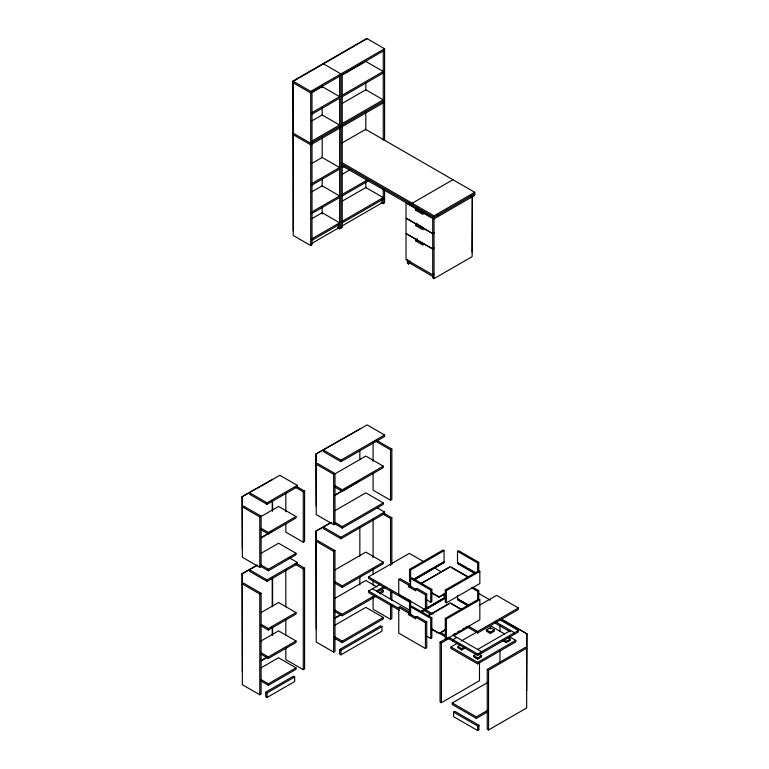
<?xml version="1.0" encoding="UTF-8"?>
<svg xmlns="http://www.w3.org/2000/svg" width="769" height="769" viewBox="0 0 769 769"><rect width="100%" height="100%" fill="white"/><g stroke="black" fill="none" stroke-linecap="round" stroke-linejoin="round"><path stroke-width="1.15" d="M293.239 230.94L292.874 81.101L366.755 38.45L384.577 48.735L384.577 140.525M367.121 38.661L293.239 81.312L293.239 235.477L310.695 245.551L312.003 244.802L312.003 144.034M292.874 81.101L310.695 91.386L384.577 48.735M384.577 50.245L310.695 92.905L293.239 82.831M311.945 92.511L322.182 86.609L339.629 96.683L312.003 112.639M342.234 75.026L365.813 61.414L383.26 71.488L342.253 95.173M312.003 114.148L339.629 98.192M342.253 96.683L383.26 73.007M311.945 120.896L322.182 114.985L339.629 125.059L312.003 141.015M342.234 103.411L365.813 89.8L383.26 99.874L342.253 123.549M384.577 100.624L310.695 143.284L292.874 132.999M384.577 102.142L310.695 144.793L293.239 134.719M342.253 142.861L365.669 129.346L474.742 192.317L474.742 195.345L434.024 218.857L341.407 165.383M311.945 163.384L322.182 157.472L339.629 167.546L312.003 183.503M312.003 185.012L339.629 169.065M342.253 167.546L344.301 166.364M311.945 191.76L322.182 185.858L339.629 195.932L312.003 211.888M342.234 174.284L350.433 169.545M342.253 194.422L367.88 179.619M312.003 213.398L339.629 197.441M342.253 195.932L368.909 180.542M311.945 218.636L322.182 212.725L339.629 222.799L312.003 238.755M342.234 201.151L365.813 187.53L383.26 197.614L342.253 221.289M312.003 240.264L339.629 224.308M342.253 222.799L383.26 199.123M311.714 243.456L338.322 228.085L338.322 224.692M341.965 225.99L381.953 202.901L381.953 198.364M337.581 227.662L339.629 228.845L342.253 227.336L342.253 126.577M381.213 202.468L383.26 203.66L384.577 202.901L384.577 189.703M452.931 179.725L412.203 203.237L412.203 204.746M432.716 233.459L406.022 218.06L406.022 202.939L415.731 208.543L415.731 210.225L417.038 209.466L432.716 218.348L432.716 233.459L434.024 232.709M434.024 248.07L432.716 248.829L406.022 233.42L406.022 218.309L415.731 223.914L415.731 225.596L417.038 224.836L432.716 233.718L434.024 232.959M341.561 162.451L434.024 215.829L474.742 192.317M474.742 193.826L434.024 217.339L341.407 163.874M434.024 274.1L432.716 274.86L406.022 259.451L406.022 233.67L415.731 239.274L415.731 240.957L417.038 240.197L423.277 243.802M415.731 240.957L423.008 245.157L423.008 243.475L432.716 249.079L434.024 248.329M407.33 259.643L407.33 263.229L408.647 263.988L410.704 262.796M472.128 252.107L472.493 196.316M432.716 249.079L432.716 277.878L434.024 278.638L472.128 256.635L472.128 196.528M242.341 548.845L241.975 496.745L272.591 479.491M316.222 506.194L315.857 454.085L359.844 429.112M241.975 496.745L279.858 475.29L297.315 485.364L297.315 486.873L267.064 504.339L249.608 494.265L249.608 492.756L267.064 502.83L297.315 485.364M315.857 454.085L367.121 424.911L384.577 434.985L384.577 436.494L340.946 461.688L323.489 451.614L323.489 450.096L340.946 460.179L384.577 434.985M261.095 516.182L243.648 506.108L242.341 506.858L259.787 516.941L261.095 516.182L261.095 566.561L259.787 567.32L242.341 557.246L242.341 496.957M295.065 487.094L303.274 491.833L304.582 491.074L304.582 541.453L303.274 542.212L285.818 532.138L285.818 523.737M334.976 473.531L317.53 463.447L316.222 464.207L333.669 474.281L334.976 473.531L334.976 523.91L333.669 524.66L316.222 514.586L316.222 454.296M261.152 516.489L278.551 506.444L296.007 516.518L296.007 518.027L268.371 533.984L261.181 529.831M335.053 473.819L365.813 456.065L383.26 466.139L383.26 467.648L342.253 491.324L335.063 487.181M375.137 440.954L390.537 449.846L391.844 449.096L391.844 499.475L390.537 500.225L373.08 490.151L373.08 473.358M261.181 528.322L268.371 532.475L296.007 516.518M335.063 485.672L342.253 489.815L383.26 466.139M261.133 537.569L271.217 531.754M334.553 495.188L341.821 490.987M343.906 489.786L347.021 487.988M349.097 486.787L351.173 485.585M353.25 484.393L356.364 482.586M261.498 537.781L272.226 531.168M334.919 495.399L359.488 480.788M261.152 553.267L278.551 543.222L296.007 553.296L296.007 554.805L268.371 570.761L261.181 566.609M335.053 510.597L365.813 492.842L383.26 502.916L383.26 504.426L342.253 528.101L334.034 523.362M242.341 671.77L241.975 573.828L257.096 565.09M316.222 629.119L315.857 531.168L330.401 522.776M241.975 573.828L257.673 565.177M315.857 531.168L331.804 522.382M261.181 565.1L268.371 569.252L296.007 553.296M335.063 522.449L342.253 526.592L383.26 502.916M267.064 579.913L297.315 562.447L297.315 563.956L267.064 581.422L249.608 571.348L249.608 569.839L267.064 579.913L267.064 581.422M340.946 537.262L384.577 512.067L384.577 513.577L340.946 538.771L323.489 528.697L323.489 527.178L340.946 537.262L340.946 538.771M261.095 593.264L243.648 583.19L242.341 583.94L259.787 594.024L261.095 593.264L261.095 694.023L259.787 694.782L242.341 684.708L242.341 574.039M296.084 564.763L303.274 568.916L304.582 568.156L304.582 668.915L303.274 669.674L285.818 659.6L285.818 647.604M334.976 550.614L317.53 540.53L316.222 541.289L333.669 551.363L334.976 550.614L334.976 651.372L333.669 652.122L316.222 642.048L316.222 531.379M382.318 513.788L390.537 518.537L391.844 517.777L391.844 564.561M261.152 612.547L278.551 602.502L296.007 612.576L296.007 614.085L268.371 630.042L261.181 625.889M335.053 569.877L365.813 552.123L383.26 562.197L383.26 563.706L342.253 587.391L335.063 583.238M261.181 624.38L268.371 628.533L296.007 612.576M335.063 581.729L342.253 585.872L383.26 562.197M410.127 602.396L368.572 578.403L368.572 576.894L409.3 553.382L423.844 561.774M261.152 640.923L278.551 630.878L296.007 640.962L296.007 642.471L268.371 658.418L261.181 654.275M335.053 598.263L365.813 580.499L377.108 587.026M399.438 610.326L368.572 592.505L368.572 590.996L380.722 583.988M410.608 582.181L409.512 581.547L409.512 569.377L442.963 550.066L444.059 550.691L444.059 562.024L413.645 579.586M409.512 569.377L410.608 570.002L444.059 550.691M376.426 590.996L383.616 586.843M398.755 579.365L408.464 584.969L408.464 586.651L415.731 590.852L415.731 589.169L425.44 594.773L425.44 609.884L398.755 594.485L398.755 579.365L400.063 578.615L409.771 584.219L409.771 585.891L416 589.496M377.454 591.919L385.673 587.17M261.133 660.504L267.179 657.005M334.553 618.113L338.706 615.709M261.498 660.715L267.545 657.216M334.919 618.324L341.148 614.729M261.181 652.766L268.371 656.909L296.007 640.962M335.063 610.105L342.253 614.258L375.061 595.312M379.165 592.947L383.26 590.582L383.26 592.092L380.184 593.86M335.063 611.615L342.253 615.767L376.089 596.235M475.636 573.126L457.507 562.658L457.507 551.325L458.603 550.691L478.741 562.322L478.741 572.28M415.308 578.201L439.637 564.158M441.666 562.985L444.059 562.024M261.152 667.8L278.551 657.755L296.007 667.828L296.007 669.338L268.371 685.294L261.181 681.142M335.053 625.13L365.813 607.375L383.26 617.449L383.26 618.958L342.253 642.634L335.063 638.491M413.645 580.009L444.059 562.447L413.645 580.422M408.464 584.969L409.771 584.219M408.464 586.651L409.771 585.891M421.47 583.133L450.24 566.522L468.888 577.288M421.47 583.546L449.211 567.532M457.507 562.658L466.937 567.676M474.627 573.386L457.507 563.494L457.872 562.447M415.731 589.169L417.038 588.41L426.747 594.014L426.747 609.135M398.755 607.327L408.464 612.931L408.464 614.614L415.731 618.814L415.731 617.132L417.038 616.373L426.747 621.977L426.747 647.758L425.44 648.517L398.755 633.108L398.755 607.327L400.063 606.568L409.771 612.172L409.771 613.854L416 617.459M431.842 589.4L411.694 577.769L410.608 578.403L430.746 590.034L431.842 589.4L431.842 601.579L430.746 602.204L426.718 599.878M457.507 551.325L477.655 562.946L478.741 562.322M261.181 679.633L268.371 683.785L296.007 667.828M335.063 636.972L342.253 641.125L383.26 617.449M425.44 594.773L426.747 594.014M373.08 597.225L373.08 609.221L390.537 619.295L391.844 618.536L391.844 605.347M265.757 692.177L293.383 676.22L294.69 676.98L294.69 681.517L267.064 697.464L265.757 696.714L265.757 692.177L267.064 692.936L294.69 676.98M339.629 649.526L380.645 625.841L381.953 626.6L381.953 631.138L340.946 654.813L339.629 654.054L339.629 649.526L340.946 650.276L381.953 626.6M445.289 590.034L478.741 570.713L479.837 571.348L479.837 583.527L446.385 602.838L445.289 602.204L445.289 590.034L446.385 590.659L479.837 571.348M408.464 612.931L409.771 612.172M408.464 614.614L409.771 613.854M431.861 592.688L439.109 596.869L445.28 593.312M431.861 593.101L439.109 597.292L445.28 593.735M421.393 610.971L424.43 609.211M427.477 607.452L442.675 598.676M420.739 611.759L444.059 598.301L444.059 593.774M420.739 612.182L444.059 598.724L420.739 612.605M427.631 615.844L450.24 602.79L461.631 609.375M457.507 595.542L457.507 598.936L467.946 604.54M428.66 615.671L449.211 603.809M467.581 605.587L457.507 599.772L457.872 598.724M431.842 617.786L411.694 606.155L410.608 606.779L430.746 618.411L431.842 617.786L431.842 637.847L430.746 638.481L426.718 636.155M471.608 587.843L477.655 591.332L478.741 590.698L478.741 600.147M415.731 617.132L425.44 622.736L426.747 621.977M445.289 618.411L478.741 599.099L479.837 599.724L479.837 619.795L446.385 639.106L445.289 638.481L445.289 618.411L446.385 619.045L479.837 599.724M479.25 605.357L496.563 595.36L518.373 607.962L518.373 609.471L477.655 632.983L466.225 626.379M445.28 629.59L439.109 633.569L445.28 630.013M479.472 662.782L479.472 680.719L441.368 702.712L440.06 701.962L440.06 642.173L447.27 638.01M453.441 634.444L455.508 633.252M457.565 632.07L459.622 630.878M462.717 629.09L464.774 627.908M440.06 642.173L441.368 642.932L448.577 638.77M453.72 635.8L469.167 626.879M456.853 637.434L452.931 639.693L452.931 641.211M509.597 636.809L515.759 640.366L515.759 641.884L477.655 663.878L450.961 648.469L450.961 646.96L457.142 643.393M461.265 641.019L476.713 632.099M468.302 626.072L477.655 631.464L518.373 607.962M465.649 647.719L461.727 649.988L457.795 647.719L457.795 646.46L460.746 644.758M486.45 629.917L490.372 627.648L494.304 629.917L494.304 631.176L490.372 633.445L486.45 631.176L486.45 629.917L490.372 632.185L494.304 629.917M457.795 646.46L461.727 648.728L464.668 647.027M477.655 649.44L510.52 630.465M478.635 653.948L481.577 655.649L481.577 656.909L477.655 659.177L473.723 656.909L473.723 655.649L476.674 653.948M448.817 637.318L477.655 653.967L518.373 630.465L518.373 631.974L477.655 655.486L431.861 628.955M473.723 655.649L477.655 657.918L481.577 655.649M504.339 640.241L506.3 641.375L510.231 639.106L510.231 640.366L506.3 642.634L502.378 640.366M450.961 646.96L477.655 662.369L515.759 640.366M501.004 619.256L527.025 633.858L526.659 690.831M487.248 669.424L525.352 647.421L526.659 648.18L488.555 670.174L487.248 669.424L487.248 729.204L488.555 729.964L526.659 707.961L526.659 634.069M487.671 711.834L476.338 718.371L452.268 704.481L452.268 702.962L488.315 682.161M453.585 712.123L454.892 711.363L478.962 725.263L478.962 729.791L477.655 730.55L453.585 716.65L453.585 712.123L477.655 726.013L478.962 725.263M452.268 702.962L476.338 716.862L487.671 710.325M323.124 63.644L340.946 73.93L340.946 228.085M418.749 209.61L423.786 212.523M416.644 209.658L422.69 213.148M415.731 210.225L423.008 214.426L423.008 212.744M418.749 224.981L423.786 227.884M416.644 225.029L422.69 228.518M415.731 225.596L423.008 229.787L423.008 228.114M433.014 276.552L409.954 263.229L409.954 260.96M376.445 440.204L391.844 449.096M377.387 507.915L384.577 512.067M383.635 513.038L391.844 517.777M468.946 568.839L474.992 572.328M457.507 563.081L475.636 573.539M444.059 562.447L443.694 561.822M451.268 567.541L467.85 577.106M472.695 587.218L478.741 590.698M296.373 486.335L304.582 491.074M434.225 567.772L441.502 571.973M478.895 593.562L490.324 600.156M501.369 619.045L527.025 633.858M499.831 619.756L518.373 630.465M457.507 598.936L468.59 605.328M457.507 599.349L468.59 605.751M495.899 622.025L514.442 632.724L514.442 634.242M493.842 622.342L510.328 631.858M444.059 598.301L444.059 598.724M490.093 625.553L504.464 633.848M451.268 603.809L459.564 608.596M410.608 581.335L410.608 581.758M508.261 637.972L510.231 639.106M368.572 576.894L410.127 600.877M424.671 609.279L432.985 614.075M423.632 610.192L430.9 614.383M381.213 589.39L383.26 590.582M372.504 588.727L410.559 610.701M452.739 635.059L481.577 651.708L481.577 653.217M368.572 590.996L399.438 608.817M440.579 632.57L445.722 635.54M431.861 629.378L439.109 633.569M289.096 557.708L297.315 562.447M296.373 563.417L304.582 568.156M506.3 641.375L506.3 642.634M499.975 625.755L499.975 631.676M499.975 650.593L499.975 662.417M490.372 627.648L490.372 628.907M490.372 632.185L490.372 633.445M488.555 670.174L488.555 729.964M477.655 562.946L477.655 572.021M477.655 591.332L477.655 600.378M477.655 631.464L477.655 632.983M477.655 653.967L477.655 655.486M477.655 657.918L477.655 659.177M477.655 662.369L477.655 663.878M477.655 726.013L477.655 730.55M476.338 716.862L476.338 718.371M470.82 196.095L470.82 197.614M461.727 648.728L461.727 649.988M446.385 590.659L446.385 602.838M446.385 619.045L446.385 639.106M441.368 642.932L441.368 702.712M437.946 215.07L437.946 216.589M434.024 215.829L434.024 278.638M432.716 233.718L432.716 248.829M430.746 590.034L430.746 602.204M430.746 618.411L430.746 638.481M425.44 622.736L425.44 648.517M417.038 207.793L417.038 209.466M417.038 223.154L417.038 224.836M417.038 238.525L417.038 240.197M410.608 570.002L410.608 587.256M410.608 600.647L410.608 615.354M409.512 600.118L409.512 614.287M409.3 203.064L409.3 204.583M408.647 260.403L408.647 263.988M391.844 592.149L391.844 600.551M390.537 449.846L390.537 500.225M390.537 518.537L390.537 565.311M390.537 590.505L390.537 598.907M390.537 604.905L390.537 619.295M383.26 51.004L383.26 101.383M383.26 102.892L383.26 140.083M383.26 189.261L383.26 203.66M373.08 442.175L373.08 461.362M373.08 519.258L373.08 557.64M373.08 568.435L373.08 574.433M373.08 580.432L373.08 585.228M365.813 82.908L365.813 90.108M365.813 112.014L365.813 130.009M365.813 181.58L365.813 187.578M359.844 450.336L359.844 459.775M359.844 527.649L359.844 556.256M359.844 576.51L359.844 584.853M342.253 74.68L342.253 125.059M342.253 489.815L342.253 491.324M342.253 526.592L342.253 528.101M342.253 585.872L342.253 587.391M342.253 614.258L342.253 615.767M342.253 641.125L342.253 642.634M340.946 460.179L340.946 461.688M340.946 650.276L340.946 654.813M339.629 76.189L339.629 126.577M339.629 128.087L339.629 228.845M333.669 474.281L333.669 524.66M333.669 551.363L333.669 652.122M322.182 85.311L322.182 87.704M322.182 106.901L322.182 115.302M322.182 137.199L322.182 157.597M322.182 179.187L322.182 186.386M322.182 206.774L322.182 213.974M312.003 92.145L312.003 142.525M310.695 91.386L310.695 245.551M303.274 491.833L303.274 542.212M303.274 568.916L303.274 669.674M285.818 492.554L285.818 511.741M285.818 569.637L285.818 606.818M285.818 620.016L285.818 635.607M272.591 500.715L272.591 511.327M272.591 578.028L272.591 606.635M272.591 626.898L272.591 635.242M272.226 500.504L272.226 509.943M272.226 577.817L272.226 606.424M272.226 626.687L272.226 635.031M268.371 532.475L268.371 533.984M268.371 569.252L268.371 570.761M268.371 628.533L268.371 630.042M268.371 656.909L268.371 658.418M268.371 683.785L268.371 685.294M267.064 502.83L267.064 504.339M267.064 692.936L267.064 697.464M259.787 516.941L259.787 567.32M259.787 594.024L259.787 694.782"/></g></svg>
